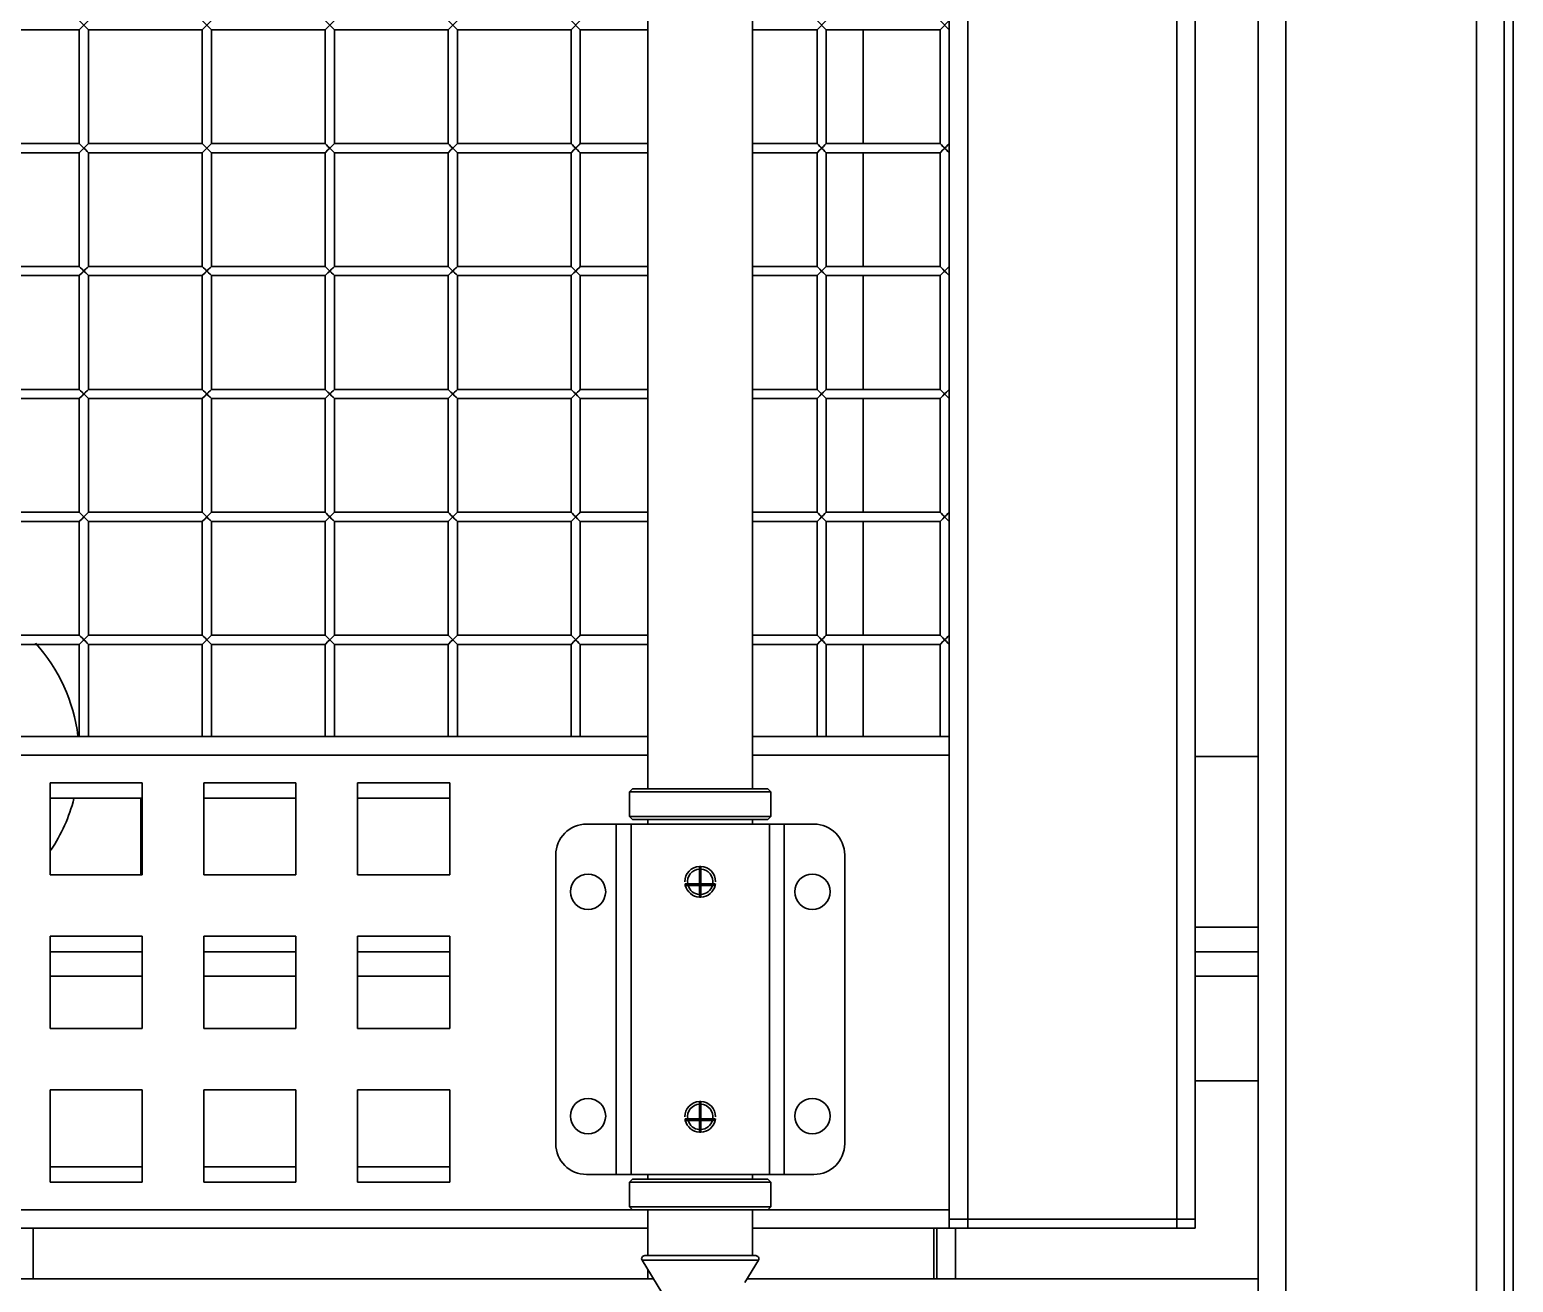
# Model space of a CAD drawing. Header units: millimetres. Extents: x 32496 to 166256, y 3504 to 23939.
# Drawn here: x 47317.5 to 47800.1, y 10956.5 to 11364.1 of the extents above; entities that cross this region are included whole.
import ezdxf

# ---------------------------------------------------------------- set-up
doc = ezdxf.new("R2010")
doc.units = ezdxf.units.MM
doc.layers.get('0').update_dxf_attribs({"lineweight": 35})

msp = doc.modelspace()

# ---------------------------------------------------------------- linework, layer by layer
at = {"linetype": 'Continuous'}
for p, q in [((47726.14, 10877.575), (47726.14, 13396.575)), ((47788.14, 10877.575), (47788.14, 13396.575)), ((47797.14, 13396.575), (47797.14, 10877.575)), ((47800.14, 13396.575), (47800.14, 10877.575)), ((47717.14, 10957.575), (47717.14, 13316.575)), ((47622.64, 13297.075), (47622.64, 10977.075)), ((47690.64, 10977.075), (47690.64, 13297.075)), ((47696.64, 13297.075), (47696.64, 10977.075)), ((47552.64, 12186.075), (47552.64, 11117.075)), ((47518.64, 12102.593), (47518.64, 11117.075)), ((47616.64, 11134.075), (47616.64, 12037.075)), ((47333.64, 11367.075), (47336.64, 11364.075)), ((47333.64, 11364.075), (47336.64, 11367.075)), ((47373.64, 11367.075), (47376.64, 11364.075)), ((47373.64, 11364.075), (47376.64, 11367.075)), ((47413.64, 11367.075), (47416.64, 11364.075)), ((47413.64, 11364.075), (47416.64, 11367.075)), ((47453.64, 11367.075), (47456.64, 11364.075)), ((47453.64, 11364.075), (47456.64, 11367.075)), ((47493.64, 11367.075), (47496.64, 11364.075)), ((47493.64, 11364.075), (47496.64, 11367.075)), ((47573.64, 11367.075), (47576.64, 11364.075)), ((47573.64, 11364.075), (47576.64, 11367.075)), ((47613.64, 11367.075), (47616.64, 11364.075)), ((47613.64, 11364.075), (47616.64, 11367.075)), ((47296.64, 11364.075), (47333.64, 11364.075)), ((47333.64, 11364.075), (47333.64, 11327.075)), ((47336.64, 11364.075), (47373.64, 11364.075)), ((47336.64, 11364.075), (47336.64, 11327.075)), ((47373.64, 11364.075), (47373.64, 11327.075)), ((47376.64, 11364.075), (47413.64, 11364.075)), ((47376.64, 11364.075), (47376.64, 11327.075)), ((47413.64, 11364.075), (47413.64, 11327.075)), ((47416.64, 11364.075), (47453.64, 11364.075)), ((47416.64, 11364.075), (47416.64, 11327.075)), ((47453.64, 11364.075), (47453.64, 11327.075)), ((47456.64, 11364.075), (47493.64, 11364.075)), ((47456.64, 11364.075), (47456.64, 11327.075)), ((47493.64, 11364.075), (47493.64, 11327.075)), ((47496.64, 11364.075), (47518.64, 11364.075)), ((47496.64, 11364.075), (47496.64, 11327.075)), ((47552.64, 11364.075), (47573.64, 11364.075)), ((47573.64, 11364.075), (47573.64, 11327.075)), ((47576.64, 11364.075), (47613.64, 11364.075)), ((47576.64, 11364.075), (47576.64, 11327.075)), ((47588.64, 11364.075), (47588.64, 11327.075)), ((47613.64, 11364.075), (47613.64, 11327.075)), ((47296.64, 11327.075), (47333.64, 11327.075)), ((47296.64, 11324.075), (47333.64, 11324.075)), ((47333.64, 11327.075), (47336.64, 11324.075)), ((47333.64, 11324.075), (47336.64, 11327.075)), ((47333.64, 11324.075), (47333.64, 11287.075)), ((47333.756, 11324.192), (47334.55, 11324.986)), ((47334.55, 11324.986), (47335.14, 11325.575)), ((47336.64, 11327.075), (47336.209, 11326.645)), ((47336.64, 11327.075), (47373.64, 11327.075)), ((47336.64, 11324.075), (47373.64, 11324.075)), ((47336.64, 11324.075), (47336.64, 11287.075)), ((47373.64, 11327.075), (47376.64, 11324.075)), ((47373.64, 11324.075), (47376.64, 11327.075)), ((47373.64, 11324.075), (47373.64, 11287.075)), ((47373.756, 11324.192), (47374.55, 11324.986)), ((47374.55, 11324.986), (47375.14, 11325.575)), ((47376.64, 11327.075), (47376.209, 11326.645)), ((47376.64, 11327.075), (47413.64, 11327.075)), ((47376.64, 11324.075), (47413.64, 11324.075)), ((47376.64, 11324.075), (47376.64, 11287.075)), ((47413.64, 11327.075), (47416.64, 11324.075)), ((47413.64, 11324.075), (47416.64, 11327.075)), ((47413.64, 11324.075), (47413.64, 11287.075)), ((47413.756, 11324.192), (47414.55, 11324.986)), ((47414.55, 11324.986), (47415.14, 11325.575)), ((47416.64, 11327.075), (47416.209, 11326.645)), ((47416.64, 11327.075), (47453.64, 11327.075)), ((47416.64, 11324.075), (47453.64, 11324.075)), ((47416.64, 11324.075), (47416.64, 11287.075)), ((47453.64, 11327.075), (47456.64, 11324.075)), ((47453.64, 11324.075), (47456.64, 11327.075)), ((47453.64, 11324.075), (47453.64, 11287.075)), ((47453.756, 11324.192), (47454.55, 11324.986)), ((47454.55, 11324.986), (47455.14, 11325.575)), ((47456.64, 11327.075), (47456.209, 11326.645)), ((47456.64, 11327.075), (47493.64, 11327.075)), ((47456.64, 11324.075), (47493.64, 11324.075)), ((47456.64, 11324.075), (47456.64, 11287.075)), ((47493.64, 11327.075), (47496.64, 11324.075)), ((47493.64, 11324.075), (47496.64, 11327.075)), ((47493.64, 11324.075), (47493.64, 11287.075)), ((47493.756, 11324.192), (47494.55, 11324.986)), ((47494.55, 11324.986), (47495.14, 11325.575)), ((47496.64, 11327.075), (47496.209, 11326.645)), ((47496.64, 11327.075), (47518.64, 11327.075)), ((47496.64, 11324.075), (47518.64, 11324.075)), ((47496.64, 11324.075), (47496.64, 11287.075)), ((47552.64, 11327.075), (47573.64, 11327.075)), ((47552.64, 11324.075), (47573.64, 11324.075)), ((47573.64, 11327.075), (47576.64, 11324.075)), ((47573.64, 11324.075), (47576.64, 11327.075)), ((47573.64, 11324.075), (47573.64, 11287.075)), ((47573.756, 11324.192), (47574.55, 11324.986)), ((47574.55, 11324.986), (47575.14, 11325.575)), ((47576.64, 11327.075), (47576.209, 11326.645)), ((47576.64, 11327.075), (47613.64, 11327.075)), ((47576.64, 11324.075), (47613.64, 11324.075)), ((47576.64, 11324.075), (47576.64, 11287.075)), ((47588.64, 11324.075), (47588.64, 11287.075)), ((47613.64, 11327.075), (47616.64, 11324.075)), ((47613.64, 11324.075), (47616.64, 11327.075)), ((47613.64, 11324.075), (47613.64, 11287.075)), ((47613.756, 11324.192), (47614.55, 11324.986)), ((47614.55, 11324.986), (47615.14, 11325.575)), ((47616.64, 11327.075), (47616.209, 11326.645)), ((47296.64, 11287.075), (47333.64, 11287.075)), ((47296.64, 11284.075), (47333.64, 11284.075)), ((47333.64, 11287.075), (47336.64, 11284.075)), ((47333.64, 11284.075), (47336.64, 11287.075)), ((47333.64, 11284.075), (47333.64, 11247.075)), ((47333.756, 11284.192), (47334.55, 11284.986)), ((47334.55, 11284.986), (47335.14, 11285.575)), ((47336.64, 11287.075), (47336.209, 11286.645)), ((47336.64, 11287.075), (47373.64, 11287.075)), ((47336.64, 11284.075), (47373.64, 11284.075)), ((47336.64, 11284.075), (47336.64, 11247.075)), ((47373.64, 11287.075), (47376.64, 11284.075)), ((47373.64, 11284.075), (47376.64, 11287.075)), ((47373.64, 11284.075), (47373.64, 11247.075)), ((47373.756, 11284.192), (47374.55, 11284.986)), ((47374.55, 11284.986), (47375.14, 11285.575)), ((47376.64, 11287.075), (47376.209, 11286.645)), ((47376.64, 11287.075), (47413.64, 11287.075)), ((47376.64, 11284.075), (47413.64, 11284.075)), ((47376.64, 11284.075), (47376.64, 11247.075)), ((47413.64, 11287.075), (47416.64, 11284.075)), ((47413.64, 11284.075), (47416.64, 11287.075)), ((47413.64, 11284.075), (47413.64, 11247.075)), ((47413.756, 11284.192), (47414.55, 11284.986)), ((47414.55, 11284.986), (47415.14, 11285.575)), ((47416.64, 11287.075), (47416.209, 11286.645)), ((47416.64, 11287.075), (47453.64, 11287.075)), ((47416.64, 11284.075), (47453.64, 11284.075)), ((47416.64, 11284.075), (47416.64, 11247.075)), ((47453.64, 11287.075), (47456.64, 11284.075)), ((47453.64, 11284.075), (47456.64, 11287.075)), ((47453.64, 11284.075), (47453.64, 11247.075)), ((47453.756, 11284.192), (47454.55, 11284.986)), ((47454.55, 11284.986), (47455.14, 11285.575)), ((47456.64, 11287.075), (47456.209, 11286.645)), ((47456.64, 11287.075), (47493.64, 11287.075)), ((47456.64, 11284.075), (47493.64, 11284.075)), ((47456.64, 11284.075), (47456.64, 11247.075)), ((47493.64, 11287.075), (47496.64, 11284.075)), ((47493.64, 11284.075), (47496.64, 11287.075)), ((47493.64, 11284.075), (47493.64, 11247.075)), ((47493.756, 11284.192), (47494.55, 11284.986)), ((47494.55, 11284.986), (47495.14, 11285.575)), ((47496.64, 11287.075), (47496.209, 11286.645)), ((47496.64, 11287.075), (47518.64, 11287.075)), ((47496.64, 11284.075), (47518.64, 11284.075)), ((47496.64, 11284.075), (47496.64, 11247.075)), ((47552.64, 11287.075), (47573.64, 11287.075)), ((47552.64, 11284.075), (47573.64, 11284.075)), ((47573.64, 11287.075), (47576.64, 11284.075)), ((47573.64, 11284.075), (47576.64, 11287.075)), ((47573.64, 11284.075), (47573.64, 11247.075)), ((47573.756, 11284.192), (47574.55, 11284.986)), ((47574.55, 11284.986), (47575.14, 11285.575)), ((47576.64, 11287.075), (47576.209, 11286.645)), ((47576.64, 11287.075), (47613.64, 11287.075)), ((47576.64, 11284.075), (47613.64, 11284.075)), ((47576.64, 11284.075), (47576.64, 11247.075)), ((47588.64, 11284.075), (47588.64, 11247.075)), ((47613.64, 11287.075), (47616.64, 11284.075)), ((47613.64, 11284.075), (47616.64, 11287.075)), ((47613.64, 11284.075), (47613.64, 11247.075)), ((47613.756, 11284.192), (47614.55, 11284.986)), ((47614.55, 11284.986), (47615.14, 11285.575)), ((47616.64, 11287.075), (47616.209, 11286.645)), ((47296.64, 11247.075), (47333.64, 11247.075)), ((47333.64, 11247.075), (47336.64, 11244.075)), ((47333.64, 11244.075), (47336.64, 11247.075)), ((47334.55, 11244.986), (47335.14, 11245.575)), ((47336.64, 11247.075), (47336.209, 11246.645)), ((47336.64, 11247.075), (47373.64, 11247.075)), ((47373.64, 11247.075), (47376.64, 11244.075)), ((47373.64, 11244.075), (47376.64, 11247.075)), ((47374.55, 11244.986), (47375.14, 11245.575)), ((47376.64, 11247.075), (47376.209, 11246.645)), ((47376.64, 11247.075), (47413.64, 11247.075)), ((47413.64, 11247.075), (47416.64, 11244.075)), ((47413.64, 11244.075), (47416.64, 11247.075)), ((47414.55, 11244.986), (47415.14, 11245.575)), ((47416.64, 11247.075), (47416.209, 11246.645)), ((47416.64, 11247.075), (47453.64, 11247.075)), ((47453.64, 11247.075), (47456.64, 11244.075)), ((47453.64, 11244.075), (47456.64, 11247.075)), ((47454.55, 11244.986), (47455.14, 11245.575)), ((47456.64, 11247.075), (47456.209, 11246.645)), ((47456.64, 11247.075), (47493.64, 11247.075)), ((47493.64, 11247.075), (47496.64, 11244.075)), ((47493.64, 11244.075), (47496.64, 11247.075)), ((47494.55, 11244.986), (47495.14, 11245.575)), ((47496.64, 11247.075), (47496.209, 11246.645)), ((47496.64, 11247.075), (47518.64, 11247.075)), ((47552.64, 11247.075), (47573.64, 11247.075)), ((47573.64, 11247.075), (47576.64, 11244.075)), ((47573.64, 11244.075), (47576.64, 11247.075)), ((47574.55, 11244.986), (47575.14, 11245.575)), ((47576.64, 11247.075), (47576.209, 11246.645)), ((47576.64, 11247.075), (47613.64, 11247.075)), ((47613.64, 11247.075), (47616.64, 11244.075)), ((47613.64, 11244.075), (47616.64, 11247.075)), ((47614.55, 11244.986), (47615.14, 11245.575)), ((47616.64, 11247.075), (47616.209, 11246.645)), ((47296.64, 11244.075), (47333.64, 11244.075)), ((47333.64, 11244.075), (47333.64, 11207.075)), ((47333.756, 11244.192), (47334.55, 11244.986)), ((47336.64, 11244.075), (47373.64, 11244.075)), ((47336.64, 11244.075), (47336.64, 11207.075)), ((47373.64, 11244.075), (47373.64, 11207.075)), ((47373.756, 11244.192), (47374.55, 11244.986)), ((47376.64, 11244.075), (47413.64, 11244.075)), ((47376.64, 11244.075), (47376.64, 11207.075)), ((47413.64, 11244.075), (47413.64, 11207.075)), ((47413.756, 11244.192), (47414.55, 11244.986)), ((47416.64, 11244.075), (47453.64, 11244.075)), ((47416.64, 11244.075), (47416.64, 11207.075)), ((47453.64, 11244.075), (47453.64, 11207.075)), ((47453.756, 11244.192), (47454.55, 11244.986)), ((47456.64, 11244.075), (47493.64, 11244.075)), ((47456.64, 11244.075), (47456.64, 11207.075)), ((47493.64, 11244.075), (47493.64, 11207.075)), ((47493.756, 11244.192), (47494.55, 11244.986)), ((47496.64, 11244.075), (47518.64, 11244.075)), ((47496.64, 11244.075), (47496.64, 11207.075)), ((47552.64, 11244.075), (47573.64, 11244.075)), ((47573.64, 11244.075), (47573.64, 11207.075)), ((47573.756, 11244.192), (47574.55, 11244.986)), ((47576.64, 11244.075), (47613.64, 11244.075)), ((47576.64, 11244.075), (47576.64, 11207.075)), ((47588.64, 11244.075), (47588.64, 11207.075)), ((47613.64, 11244.075), (47613.64, 11207.075)), ((47613.756, 11244.192), (47614.55, 11244.986)), ((47296.64, 11207.075), (47333.64, 11207.075)), ((47333.64, 11207.075), (47336.64, 11204.075)), ((47333.64, 11204.075), (47336.64, 11207.075)), ((47336.64, 11207.075), (47336.209, 11206.645)), ((47336.64, 11207.075), (47373.64, 11207.075)), ((47373.64, 11207.075), (47376.64, 11204.075)), ((47373.64, 11204.075), (47376.64, 11207.075)), ((47376.64, 11207.075), (47376.209, 11206.645)), ((47376.64, 11207.075), (47413.64, 11207.075)), ((47413.64, 11207.075), (47416.64, 11204.075)), ((47413.64, 11204.075), (47416.64, 11207.075)), ((47416.64, 11207.075), (47416.209, 11206.645)), ((47416.64, 11207.075), (47453.64, 11207.075)), ((47453.64, 11207.075), (47456.64, 11204.075)), ((47453.64, 11204.075), (47456.64, 11207.075)), ((47456.64, 11207.075), (47456.209, 11206.645)), ((47456.64, 11207.075), (47493.64, 11207.075)), ((47493.64, 11207.075), (47496.64, 11204.075)), ((47493.64, 11204.075), (47496.64, 11207.075)), ((47496.64, 11207.075), (47496.209, 11206.645)), ((47496.64, 11207.075), (47518.64, 11207.075)), ((47552.64, 11207.075), (47573.64, 11207.075)), ((47573.64, 11207.075), (47576.64, 11204.075)), ((47573.64, 11204.075), (47576.64, 11207.075)), ((47576.64, 11207.075), (47576.209, 11206.645)), ((47576.64, 11207.075), (47613.64, 11207.075)), ((47613.64, 11207.075), (47616.64, 11204.075)), ((47613.64, 11204.075), (47616.64, 11207.075)), ((47616.64, 11207.075), (47616.209, 11206.645)), ((47296.64, 11204.075), (47333.64, 11204.075)), ((47333.64, 11204.075), (47333.64, 11167.075)), ((47333.756, 11204.192), (47334.55, 11204.986)), ((47334.55, 11204.986), (47335.14, 11205.575)), ((47336.64, 11204.075), (47373.64, 11204.075)), ((47336.64, 11204.075), (47336.64, 11167.075)), ((47373.64, 11204.075), (47373.64, 11167.075)), ((47373.756, 11204.192), (47374.55, 11204.986)), ((47374.55, 11204.986), (47375.14, 11205.575)), ((47376.64, 11204.075), (47413.64, 11204.075)), ((47376.64, 11204.075), (47376.64, 11167.075)), ((47413.64, 11204.075), (47413.64, 11167.075)), ((47413.756, 11204.192), (47414.55, 11204.986)), ((47414.55, 11204.986), (47415.14, 11205.575)), ((47416.64, 11204.075), (47453.64, 11204.075)), ((47416.64, 11204.075), (47416.64, 11167.075)), ((47453.64, 11204.075), (47453.64, 11167.075)), ((47453.756, 11204.192), (47454.55, 11204.986)), ((47454.55, 11204.986), (47455.14, 11205.575)), ((47456.64, 11204.075), (47493.64, 11204.075)), ((47456.64, 11204.075), (47456.64, 11167.075)), ((47493.64, 11204.075), (47493.64, 11167.075)), ((47493.756, 11204.192), (47494.55, 11204.986)), ((47494.55, 11204.986), (47495.14, 11205.575)), ((47496.64, 11204.075), (47518.64, 11204.075)), ((47496.64, 11204.075), (47496.64, 11167.075)), ((47552.64, 11204.075), (47573.64, 11204.075)), ((47573.64, 11204.075), (47573.64, 11167.075)), ((47573.756, 11204.192), (47574.55, 11204.986)), ((47574.55, 11204.986), (47575.14, 11205.575)), ((47576.64, 11204.075), (47613.64, 11204.075)), ((47576.64, 11204.075), (47576.64, 11167.075)), ((47588.64, 11204.075), (47588.64, 11167.075)), ((47613.64, 11204.075), (47613.64, 11167.075)), ((47613.756, 11204.192), (47614.55, 11204.986)), ((47614.55, 11204.986), (47615.14, 11205.575)), ((47296.64, 11167.075), (47333.64, 11167.075)), ((47296.64, 11164.075), (47333.64, 11164.075)), ((47333.64, 11167.075), (47336.64, 11164.075)), ((47333.64, 11164.075), (47336.64, 11167.075)), ((47333.64, 11164.075), (47333.64, 11134.075)), ((47333.756, 11164.192), (47334.55, 11164.986)), ((47334.55, 11164.986), (47335.14, 11165.575)), ((47336.64, 11167.075), (47336.209, 11166.645)), ((47336.64, 11167.075), (47373.64, 11167.075)), ((47336.64, 11164.075), (47373.64, 11164.075)), ((47336.64, 11164.075), (47336.64, 11134.075)), ((47373.64, 11167.075), (47376.64, 11164.075)), ((47373.64, 11164.075), (47376.64, 11167.075)), ((47373.64, 11164.075), (47373.64, 11134.075)), ((47373.756, 11164.192), (47374.55, 11164.986)), ((47374.55, 11164.986), (47375.14, 11165.575)), ((47376.64, 11167.075), (47376.209, 11166.645)), ((47376.64, 11167.075), (47413.64, 11167.075)), ((47376.64, 11164.075), (47413.64, 11164.075)), ((47376.64, 11164.075), (47376.64, 11134.075)), ((47413.64, 11167.075), (47416.64, 11164.075)), ((47413.64, 11164.075), (47416.64, 11167.075)), ((47413.64, 11164.075), (47413.64, 11134.075)), ((47413.756, 11164.192), (47414.55, 11164.986)), ((47414.55, 11164.986), (47415.14, 11165.575)), ((47416.64, 11167.075), (47416.209, 11166.645)), ((47416.64, 11167.075), (47453.64, 11167.075)), ((47416.64, 11164.075), (47453.64, 11164.075)), ((47416.64, 11164.075), (47416.64, 11134.075)), ((47453.64, 11167.075), (47456.64, 11164.075)), ((47453.64, 11164.075), (47456.64, 11167.075)), ((47453.64, 11164.075), (47453.64, 11134.075)), ((47453.756, 11164.192), (47454.55, 11164.986)), ((47454.55, 11164.986), (47455.14, 11165.575)), ((47456.64, 11167.075), (47456.209, 11166.645)), ((47456.64, 11167.075), (47493.64, 11167.075)), ((47456.64, 11164.075), (47493.64, 11164.075)), ((47456.64, 11164.075), (47456.64, 11134.075)), ((47493.64, 11167.075), (47496.64, 11164.075)), ((47493.64, 11164.075), (47496.64, 11167.075)), ((47493.64, 11164.075), (47493.64, 11134.075)), ((47493.756, 11164.192), (47494.55, 11164.986)), ((47494.55, 11164.986), (47495.14, 11165.575)), ((47496.64, 11167.075), (47496.209, 11166.645)), ((47496.64, 11167.075), (47518.64, 11167.075)), ((47496.64, 11164.075), (47518.64, 11164.075)), ((47496.64, 11164.075), (47496.64, 11134.075)), ((47552.64, 11167.075), (47573.64, 11167.075)), ((47552.64, 11164.075), (47573.64, 11164.075)), ((47573.64, 11167.075), (47576.64, 11164.075)), ((47573.64, 11164.075), (47576.64, 11167.075)), ((47573.64, 11164.075), (47573.64, 11134.075)), ((47573.756, 11164.192), (47574.55, 11164.986)), ((47574.55, 11164.986), (47575.14, 11165.575)), ((47576.64, 11167.075), (47576.209, 11166.645)), ((47576.64, 11167.075), (47613.64, 11167.075)), ((47576.64, 11164.075), (47613.64, 11164.075)), ((47576.64, 11164.075), (47576.64, 11134.075)), ((47588.64, 11164.075), (47588.64, 11134.075)), ((47613.64, 11167.075), (47616.64, 11164.075)), ((47613.64, 11164.075), (47616.64, 11167.075)), ((47613.64, 11164.075), (47613.64, 11134.075)), ((47613.756, 11164.192), (47614.55, 11164.986)), ((47614.55, 11164.986), (47615.14, 11165.575)), ((47616.64, 11167.075), (47616.209, 11166.645)), ((46892.64, 11134.075), (47518.64, 11134.075)), ((47552.64, 11134.075), (47616.64, 11134.075)), ((47616.64, 10974.075), (47616.64, 11134.075)), ((47518.64, 11128.075), (46892.64, 11128.075)), ((47616.64, 11128.075), (47552.64, 11128.075)), ((47696.64, 11127.575), (47717.14, 11127.575)), ((47354.14, 11119.075), (47324.14, 11119.075)), ((47324.14, 11119.075), (47324.14, 11089.075)), ((47354.14, 11089.075), (47354.14, 11119.075)), ((47404.14, 11119.075), (47374.14, 11119.075)), ((47374.14, 11119.075), (47374.14, 11089.075)), ((47404.14, 11089.075), (47404.14, 11119.075)), ((47454.14, 11119.075), (47424.14, 11119.075)), ((47424.14, 11119.075), (47424.14, 11089.075)), ((47454.14, 11089.075), (47454.14, 11119.075)), ((47513.64, 11117.075), (47512.64, 11116.075)), ((47558.64, 11116.075), (47512.64, 11116.075)), ((47512.64, 11116.075), (47512.64, 11108.075)), ((47557.64, 11117.075), (47513.64, 11117.075)), ((47557.64, 11117.075), (47558.64, 11116.075)), ((47558.64, 11116.075), (47558.64, 11108.075)), ((47324.14, 11114.075), (47354.14, 11114.075)), ((47353.64, 11089.075), (47353.64, 11114.075)), ((47374.14, 11114.075), (47404.14, 11114.075)), ((47424.14, 11114.075), (47454.14, 11114.075)), ((47498.64, 11105.575), (47572.64, 11105.575)), ((47508.34, 10991.575), (47508.34, 11105.575)), ((47512.64, 11108.075), (47558.64, 11108.075)), ((47513.64, 11107.075), (47512.64, 11108.075)), ((47513.14, 10991.575), (47513.14, 11105.575)), ((47513.64, 11107.075), (47557.64, 11107.075)), ((47518.64, 11107.075), (47518.64, 11105.575)), ((47552.64, 11107.075), (47552.64, 11105.575)), ((47557.64, 11107.075), (47558.64, 11108.075)), ((47558.14, 11105.575), (47558.14, 10991.575)), ((47562.94, 11105.575), (47562.94, 10991.575)), ((47488.64, 11095.575), (47488.64, 11001.575)), ((47582.64, 11095.575), (47582.64, 11001.575)), ((47535.39, 11091.819), (47535.39, 11086.154)), ((47535.64, 11081.825), (47535.64, 11091.825)), ((47535.64, 11081.825), (47535.64, 11091.825)), ((47535.89, 11086.154), (47535.89, 11091.819)), ((47324.14, 11089.075), (47354.14, 11089.075)), ((47374.14, 11089.075), (47404.14, 11089.075)), ((47424.14, 11089.075), (47454.14, 11089.075)), ((47535.39, 11086.154), (47530.725, 11086.154)), ((47530.725, 11086.154), (47530.725, 11085.904)), ((47540.554, 11086.154), (47535.89, 11086.154)), ((47540.554, 11085.904), (47540.554, 11086.154)), ((47530.779, 11085.654), (47535.39, 11085.654)), ((47535.39, 11085.654), (47535.39, 11081.832)), ((47535.89, 11085.654), (47540.501, 11085.654)), ((47535.89, 11081.832), (47535.89, 11085.654)), ((47717.14, 11072.075), (47696.64, 11072.075)), ((47354.14, 11069.075), (47324.14, 11069.075)), ((47324.14, 11069.075), (47324.14, 11039.075)), ((47354.14, 11039.075), (47354.14, 11069.075)), ((47404.14, 11069.075), (47374.14, 11069.075)), ((47374.14, 11069.075), (47374.14, 11039.075)), ((47404.14, 11039.075), (47404.14, 11069.075)), ((47454.14, 11069.075), (47424.14, 11069.075)), ((47424.14, 11069.075), (47424.14, 11039.075)), ((47454.14, 11039.075), (47454.14, 11069.075)), ((47354.14, 11064.075), (47324.14, 11064.075)), ((47404.14, 11064.075), (47374.14, 11064.075)), ((47454.14, 11064.075), (47424.14, 11064.075)), ((47717.14, 11064.075), (47696.64, 11064.075)), ((47354.14, 11056.075), (47324.14, 11056.075)), ((47404.14, 11056.075), (47374.14, 11056.075)), ((47454.14, 11056.075), (47424.14, 11056.075)), ((47717.14, 11056.075), (47696.64, 11056.075)), ((47324.14, 11039.075), (47354.14, 11039.075)), ((47374.14, 11039.075), (47404.14, 11039.075)), ((47424.14, 11039.075), (47454.14, 11039.075)), ((47354.14, 11019.075), (47324.14, 11019.075)), ((47324.14, 11019.075), (47324.14, 10989.075)), ((47354.14, 10989.075), (47354.14, 11019.075)), ((47404.14, 11019.075), (47374.14, 11019.075)), ((47374.14, 11019.075), (47374.14, 10989.075)), ((47404.14, 10989.075), (47404.14, 11019.075)), ((47454.14, 11019.075), (47424.14, 11019.075)), ((47424.14, 11019.075), (47424.14, 10989.075)), ((47454.14, 10989.075), (47454.14, 11019.075)), ((47717.14, 11022.075), (47696.64, 11022.075)), ((47535.39, 11015.319), (47535.39, 11009.654)), ((47535.64, 11005.325), (47535.64, 11015.325)), ((47535.64, 11005.325), (47535.64, 11015.325)), ((47535.89, 11009.654), (47535.89, 11015.319)), ((47535.39, 11009.654), (47530.725, 11009.654)), ((47530.725, 11009.654), (47530.725, 11009.404)), ((47530.779, 11009.154), (47535.39, 11009.154)), ((47535.39, 11009.154), (47535.39, 11005.332)), ((47540.554, 11009.654), (47535.89, 11009.654)), ((47535.89, 11009.154), (47540.501, 11009.154)), ((47535.89, 11005.332), (47535.89, 11009.154)), ((47540.554, 11009.404), (47540.554, 11009.654)), ((47354.14, 10994.075), (47324.14, 10994.075)), ((47404.14, 10994.075), (47374.14, 10994.075)), ((47454.14, 10994.075), (47424.14, 10994.075)), ((47498.64, 10991.575), (47572.64, 10991.575)), ((47513.64, 10990.075), (47512.64, 10989.075)), ((47557.64, 10990.075), (47513.64, 10990.075)), ((47518.64, 10991.575), (47518.64, 10990.075)), ((47552.64, 10991.575), (47552.64, 10990.075)), ((47557.64, 10990.075), (47558.64, 10989.075)), ((47324.14, 10989.075), (47354.14, 10989.075)), ((47374.14, 10989.075), (47404.14, 10989.075)), ((47424.14, 10989.075), (47454.14, 10989.075)), ((47558.64, 10989.075), (47512.64, 10989.075)), ((47512.64, 10989.075), (47512.64, 10981.075)), ((47558.64, 10989.075), (47558.64, 10981.075)), ((46892.64, 10980.075), (47513.64, 10980.075)), ((47512.64, 10981.075), (47558.64, 10981.075)), ((47513.64, 10980.075), (47512.64, 10981.075)), ((47513.64, 10980.075), (47557.64, 10980.075)), ((47518.64, 10980.075), (47518.64, 10965.175)), ((47552.64, 10980.075), (47552.64, 10965.175)), ((47557.64, 10980.075), (47558.64, 10981.075)), ((47557.64, 10980.075), (47616.64, 10980.075)), ((47696.64, 10977.075), (47616.64, 10977.075)), ((47616.64, 10977.075), (47696.64, 10977.075)), ((47622.64, 10977.075), (47622.64, 10974.075)), ((47690.64, 10974.075), (47690.64, 10977.075)), ((47696.64, 10977.075), (47696.64, 10974.075)), ((47518.64, 10974.075), (46892.64, 10974.075)), ((47318.64, 10957.575), (47318.64, 10974.075)), ((47616.64, 10974.075), (47552.64, 10974.075)), ((47611.64, 10957.575), (47611.64, 10974.075)), ((47612.64, 10974.075), (47612.64, 10957.575)), ((47616.64, 10974.075), (47696.64, 10974.075)), ((47618.64, 10957.575), (47618.64, 10974.075)), ((47554.557, 10963.653), (47516.722, 10963.653)), ((47523.14, 10953.175), (47516.722, 10963.653)), ((47553.705, 10965.175), (47517.575, 10965.175)), ((47518.64, 10960.522), (47518.64, 10957.575)), ((47550.159, 10956.472), (47554.557, 10963.653)), ((47520.445, 10957.575), (46794.64, 10957.575)), ((47550.124, 10956.472), (47550.159, 10956.472)), ((47717.14, 10957.575), (47550.835, 10957.575)), ((47717.14, 10957.575), (47717.14, 10877.575))]:
    msp.add_line(p, q, dxfattribs=at)
for points in [[(47335.14, 11325.575), (47334.553, 11326.162), (47334.077, 11326.638)], [(47336.209, 11326.645), (47335.72, 11326.155), (47335.14, 11325.575)], [(47335.14, 11325.575), (47335.731, 11324.985), (47336.2, 11324.515), (47336.525, 11324.19)], [(47375.14, 11325.575), (47374.553, 11326.162), (47374.077, 11326.638)], [(47376.209, 11326.645), (47375.72, 11326.155), (47375.14, 11325.575)], [(47375.14, 11325.575), (47375.731, 11324.985), (47376.2, 11324.515), (47376.525, 11324.19)], [(47415.14, 11325.575), (47414.553, 11326.162), (47414.077, 11326.638)], [(47416.209, 11326.645), (47415.72, 11326.155), (47415.14, 11325.575)], [(47415.14, 11325.575), (47415.731, 11324.985), (47416.2, 11324.515), (47416.525, 11324.19)], [(47455.14, 11325.575), (47454.553, 11326.162), (47454.077, 11326.638)], [(47456.209, 11326.645), (47455.72, 11326.155), (47455.14, 11325.575)], [(47455.14, 11325.575), (47455.731, 11324.985), (47456.2, 11324.515), (47456.525, 11324.19)], [(47495.14, 11325.575), (47494.553, 11326.162), (47494.077, 11326.638)], [(47496.209, 11326.645), (47495.72, 11326.155), (47495.14, 11325.575)], [(47495.14, 11325.575), (47495.731, 11324.985), (47496.2, 11324.515), (47496.525, 11324.19)], [(47575.14, 11325.575), (47574.553, 11326.162), (47574.077, 11326.638)], [(47576.209, 11326.645), (47575.72, 11326.155), (47575.14, 11325.575)], [(47575.14, 11325.575), (47575.731, 11324.985), (47576.2, 11324.515), (47576.525, 11324.19)], [(47615.14, 11325.575), (47614.553, 11326.162), (47614.077, 11326.638)], [(47616.209, 11326.645), (47615.72, 11326.155), (47615.14, 11325.575)], [(47615.14, 11325.575), (47615.731, 11324.985), (47616.2, 11324.515), (47616.525, 11324.19)], [(47335.14, 11285.575), (47334.553, 11286.162), (47334.077, 11286.638)], [(47336.209, 11286.645), (47335.72, 11286.155), (47335.14, 11285.575)], [(47335.14, 11285.575), (47335.731, 11284.985), (47336.2, 11284.515), (47336.525, 11284.19)], [(47375.14, 11285.575), (47374.553, 11286.162), (47374.077, 11286.638)], [(47376.209, 11286.645), (47375.72, 11286.155), (47375.14, 11285.575)], [(47375.14, 11285.575), (47375.731, 11284.985), (47376.2, 11284.515), (47376.525, 11284.19)], [(47415.14, 11285.575), (47414.553, 11286.162), (47414.077, 11286.638)], [(47416.209, 11286.645), (47415.72, 11286.155), (47415.14, 11285.575)], [(47415.14, 11285.575), (47415.731, 11284.985), (47416.2, 11284.515), (47416.525, 11284.19)], [(47455.14, 11285.575), (47454.553, 11286.162), (47454.077, 11286.638)], [(47456.209, 11286.645), (47455.72, 11286.155), (47455.14, 11285.575)], [(47455.14, 11285.575), (47455.731, 11284.985), (47456.2, 11284.515), (47456.525, 11284.19)], [(47495.14, 11285.575), (47494.553, 11286.162), (47494.077, 11286.638)], [(47496.209, 11286.645), (47495.72, 11286.155), (47495.14, 11285.575)], [(47495.14, 11285.575), (47495.731, 11284.985), (47496.2, 11284.515), (47496.525, 11284.19)], [(47575.14, 11285.575), (47574.553, 11286.162), (47574.077, 11286.638)], [(47576.209, 11286.645), (47575.72, 11286.155), (47575.14, 11285.575)], [(47575.14, 11285.575), (47575.731, 11284.985), (47576.2, 11284.515), (47576.525, 11284.19)], [(47615.14, 11285.575), (47614.553, 11286.162), (47614.077, 11286.638)], [(47616.209, 11286.645), (47615.72, 11286.155), (47615.14, 11285.575)], [(47615.14, 11285.575), (47615.731, 11284.985), (47616.2, 11284.515), (47616.525, 11284.19)], [(47335.14, 11245.575), (47334.553, 11246.162), (47334.077, 11246.638)], [(47336.209, 11246.645), (47335.72, 11246.155), (47335.14, 11245.575)], [(47335.14, 11245.575), (47335.731, 11244.985), (47336.2, 11244.515), (47336.525, 11244.19)], [(47375.14, 11245.575), (47374.553, 11246.162), (47374.077, 11246.638)], [(47376.209, 11246.645), (47375.72, 11246.155), (47375.14, 11245.575)], [(47375.14, 11245.575), (47375.731, 11244.985), (47376.2, 11244.515), (47376.525, 11244.19)], [(47415.14, 11245.575), (47414.553, 11246.162), (47414.077, 11246.638)], [(47416.209, 11246.645), (47415.72, 11246.155), (47415.14, 11245.575)], [(47415.14, 11245.575), (47415.731, 11244.985), (47416.2, 11244.515), (47416.525, 11244.19)], [(47455.14, 11245.575), (47454.553, 11246.162), (47454.077, 11246.638)], [(47456.209, 11246.645), (47455.72, 11246.155), (47455.14, 11245.575)], [(47455.14, 11245.575), (47455.731, 11244.985), (47456.2, 11244.515), (47456.525, 11244.19)], [(47495.14, 11245.575), (47494.553, 11246.162), (47494.077, 11246.638)], [(47496.209, 11246.645), (47495.72, 11246.155), (47495.14, 11245.575)], [(47495.14, 11245.575), (47495.731, 11244.985), (47496.2, 11244.515), (47496.525, 11244.19)], [(47575.14, 11245.575), (47574.553, 11246.162), (47574.077, 11246.638)], [(47576.209, 11246.645), (47575.72, 11246.155), (47575.14, 11245.575)], [(47575.14, 11245.575), (47575.731, 11244.985), (47576.2, 11244.515), (47576.525, 11244.19)], [(47615.14, 11245.575), (47614.553, 11246.162), (47614.077, 11246.638)], [(47616.209, 11246.645), (47615.72, 11246.155), (47615.14, 11245.575)], [(47615.14, 11245.575), (47615.731, 11244.985), (47616.2, 11244.515), (47616.525, 11244.19)], [(47335.14, 11205.575), (47334.553, 11206.162), (47334.077, 11206.638)], [(47336.209, 11206.645), (47335.72, 11206.155), (47335.14, 11205.575)], [(47375.14, 11205.575), (47374.553, 11206.162), (47374.077, 11206.638)], [(47376.209, 11206.645), (47375.72, 11206.155), (47375.14, 11205.575)], [(47415.14, 11205.575), (47414.553, 11206.162), (47414.077, 11206.638)], [(47416.209, 11206.645), (47415.72, 11206.155), (47415.14, 11205.575)], [(47455.14, 11205.575), (47454.553, 11206.162), (47454.077, 11206.638)], [(47456.209, 11206.645), (47455.72, 11206.155), (47455.14, 11205.575)], [(47495.14, 11205.575), (47494.553, 11206.162), (47494.077, 11206.638)], [(47496.209, 11206.645), (47495.72, 11206.155), (47495.14, 11205.575)], [(47575.14, 11205.575), (47574.553, 11206.162), (47574.077, 11206.638)], [(47576.209, 11206.645), (47575.72, 11206.155), (47575.14, 11205.575)], [(47615.14, 11205.575), (47614.553, 11206.162), (47614.077, 11206.638)], [(47616.209, 11206.645), (47615.72, 11206.155), (47615.14, 11205.575)], [(47335.14, 11205.575), (47335.731, 11204.985), (47336.2, 11204.515), (47336.525, 11204.19)], [(47375.14, 11205.575), (47375.731, 11204.985), (47376.2, 11204.515), (47376.525, 11204.19)], [(47415.14, 11205.575), (47415.731, 11204.985), (47416.2, 11204.515), (47416.525, 11204.19)], [(47455.14, 11205.575), (47455.731, 11204.985), (47456.2, 11204.515), (47456.525, 11204.19)], [(47495.14, 11205.575), (47495.731, 11204.985), (47496.2, 11204.515), (47496.525, 11204.19)], [(47575.14, 11205.575), (47575.731, 11204.985), (47576.2, 11204.515), (47576.525, 11204.19)], [(47615.14, 11205.575), (47615.731, 11204.985), (47616.2, 11204.515), (47616.525, 11204.19)], [(47335.14, 11165.575), (47334.553, 11166.162), (47334.077, 11166.638)], [(47336.209, 11166.645), (47335.72, 11166.155), (47335.14, 11165.575)], [(47335.14, 11165.575), (47335.731, 11164.985), (47336.2, 11164.515), (47336.525, 11164.19)], [(47375.14, 11165.575), (47374.553, 11166.162), (47374.077, 11166.638)], [(47376.209, 11166.645), (47375.72, 11166.155), (47375.14, 11165.575)], [(47375.14, 11165.575), (47375.731, 11164.985), (47376.2, 11164.515), (47376.525, 11164.19)], [(47415.14, 11165.575), (47414.553, 11166.162), (47414.077, 11166.638)], [(47416.209, 11166.645), (47415.72, 11166.155), (47415.14, 11165.575)], [(47415.14, 11165.575), (47415.731, 11164.985), (47416.2, 11164.515), (47416.525, 11164.19)], [(47455.14, 11165.575), (47454.553, 11166.162), (47454.077, 11166.638)], [(47456.209, 11166.645), (47455.72, 11166.155), (47455.14, 11165.575)], [(47455.14, 11165.575), (47455.731, 11164.985), (47456.2, 11164.515), (47456.525, 11164.19)], [(47495.14, 11165.575), (47494.553, 11166.162), (47494.077, 11166.638)], [(47496.209, 11166.645), (47495.72, 11166.155), (47495.14, 11165.575)], [(47495.14, 11165.575), (47495.731, 11164.985), (47496.2, 11164.515), (47496.525, 11164.19)], [(47575.14, 11165.575), (47574.553, 11166.162), (47574.077, 11166.638)], [(47576.209, 11166.645), (47575.72, 11166.155), (47575.14, 11165.575)], [(47575.14, 11165.575), (47575.731, 11164.985), (47576.2, 11164.515), (47576.525, 11164.19)], [(47615.14, 11165.575), (47614.553, 11166.162), (47614.077, 11166.638)], [(47616.209, 11166.645), (47615.72, 11166.155), (47615.14, 11165.575)], [(47615.14, 11165.575), (47615.731, 11164.985), (47616.2, 11164.515), (47616.525, 11164.19)]]:
    msp.add_lwpolyline(points, dxfattribs=at)
for centre in [(47499.14, 11083.575), (47572.14, 11083.575), (47499.14, 11010.575), (47572.14, 11010.575)]:
    msp.add_circle(centre, 5.75, dxfattribs=at)
for centre, radius, start, end in [((47278.64, 11127.575), 55, 6.9888, 42.15323), ((47278.64, 11127.575), 55, 326.32772, 345.62655), ((47498.64, 11095.575), 10, 90, 180), ((47572.64, 11095.575), 10, 0, 90), ((47535.64, 11086.825), 5, 92.86598, 180), ((47535.64, 11086.825), 4.134, 93.46705, 189.34743), ((47535.64, 11086.825), 4, 90, 93.58541), ((47535.64, 11086.825), 5, 87.15975, 92.84981), ((47535.64, 11086.825), 4, 86.41567, 90), ((47535.64, 11086.825), 5, 0, 87.13347), ((47535.64, 11086.825), 4.134, 350.65257, 86.53295), ((47535.64, 11086.825), 5, 187.07978, 190.61966), ((47535.64, 11086.825), 4, 189.66346, 197.0293), ((47535.64, 11086.825), 4, 342.9707, 350.33654), ((47535.64, 11086.825), 5, 349.38036, 352.92025), ((47535.64, 11086.825), 5, 190.59358, 193.53689), ((47535.64, 11086.825), 5, 193.54971, 267.13402), ((47535.64, 11086.825), 4.134, 196.46142, 266.53295), ((47535.64, 11086.825), 4, 266.41668, 270), ((47535.64, 11086.825), 5, 267.14784, 272.8715), ((47535.64, 11086.825), 4, 270, 273.58488), ((47535.64, 11086.825), 5, 272.86654, 346.45032), ((47535.64, 11086.825), 4.134, 273.46705, 343.53862), ((47535.64, 11086.825), 5, 346.46852, 349.41133), ((47535.64, 11010.325), 5, 92.86598, 180), ((47535.64, 11010.325), 4.134, 93.46705, 189.34743), ((47535.64, 11010.325), 4, 90, 93.58541), ((47535.64, 11010.325), 5, 87.15975, 92.84981), ((47535.64, 11010.325), 4, 86.41513, 90), ((47535.64, 11010.325), 5, 0, 87.13347), ((47535.64, 11010.325), 4.134, 350.65257, 86.53295), ((47535.64, 11010.325), 5, 187.07978, 190.61966), ((47535.64, 11010.325), 5, 190.59349, 193.53688), ((47535.64, 11010.325), 5, 193.54971, 267.13402), ((47535.64, 11010.325), 4.134, 196.46142, 266.53295), ((47535.64, 11010.325), 4, 189.66346, 197.0293), ((47535.64, 11010.325), 5, 272.86654, 346.45032), ((47535.64, 11010.325), 4.134, 273.46705, 343.53862), ((47535.64, 11010.325), 4, 342.9707, 350.33654), ((47535.64, 11010.325), 5, 346.46852, 349.41133), ((47535.64, 11010.325), 5, 349.38036, 352.92025), ((47535.64, 11010.325), 4, 266.41668, 270), ((47535.64, 11010.325), 5, 267.14784, 272.8715), ((47535.64, 11010.325), 4, 270, 273.58488), ((47498.64, 11001.575), 10, 180, 270), ((47572.64, 11001.575), 10, 270, 0), ((47517.575, 10964.175), 1, 90, 211.48747), ((47553.705, 10964.175), 1, 328.51253, 90)]:
    msp.add_arc(centre, radius, start, end, dxfattribs=at)

doc.saveas('drawing.dxf')
